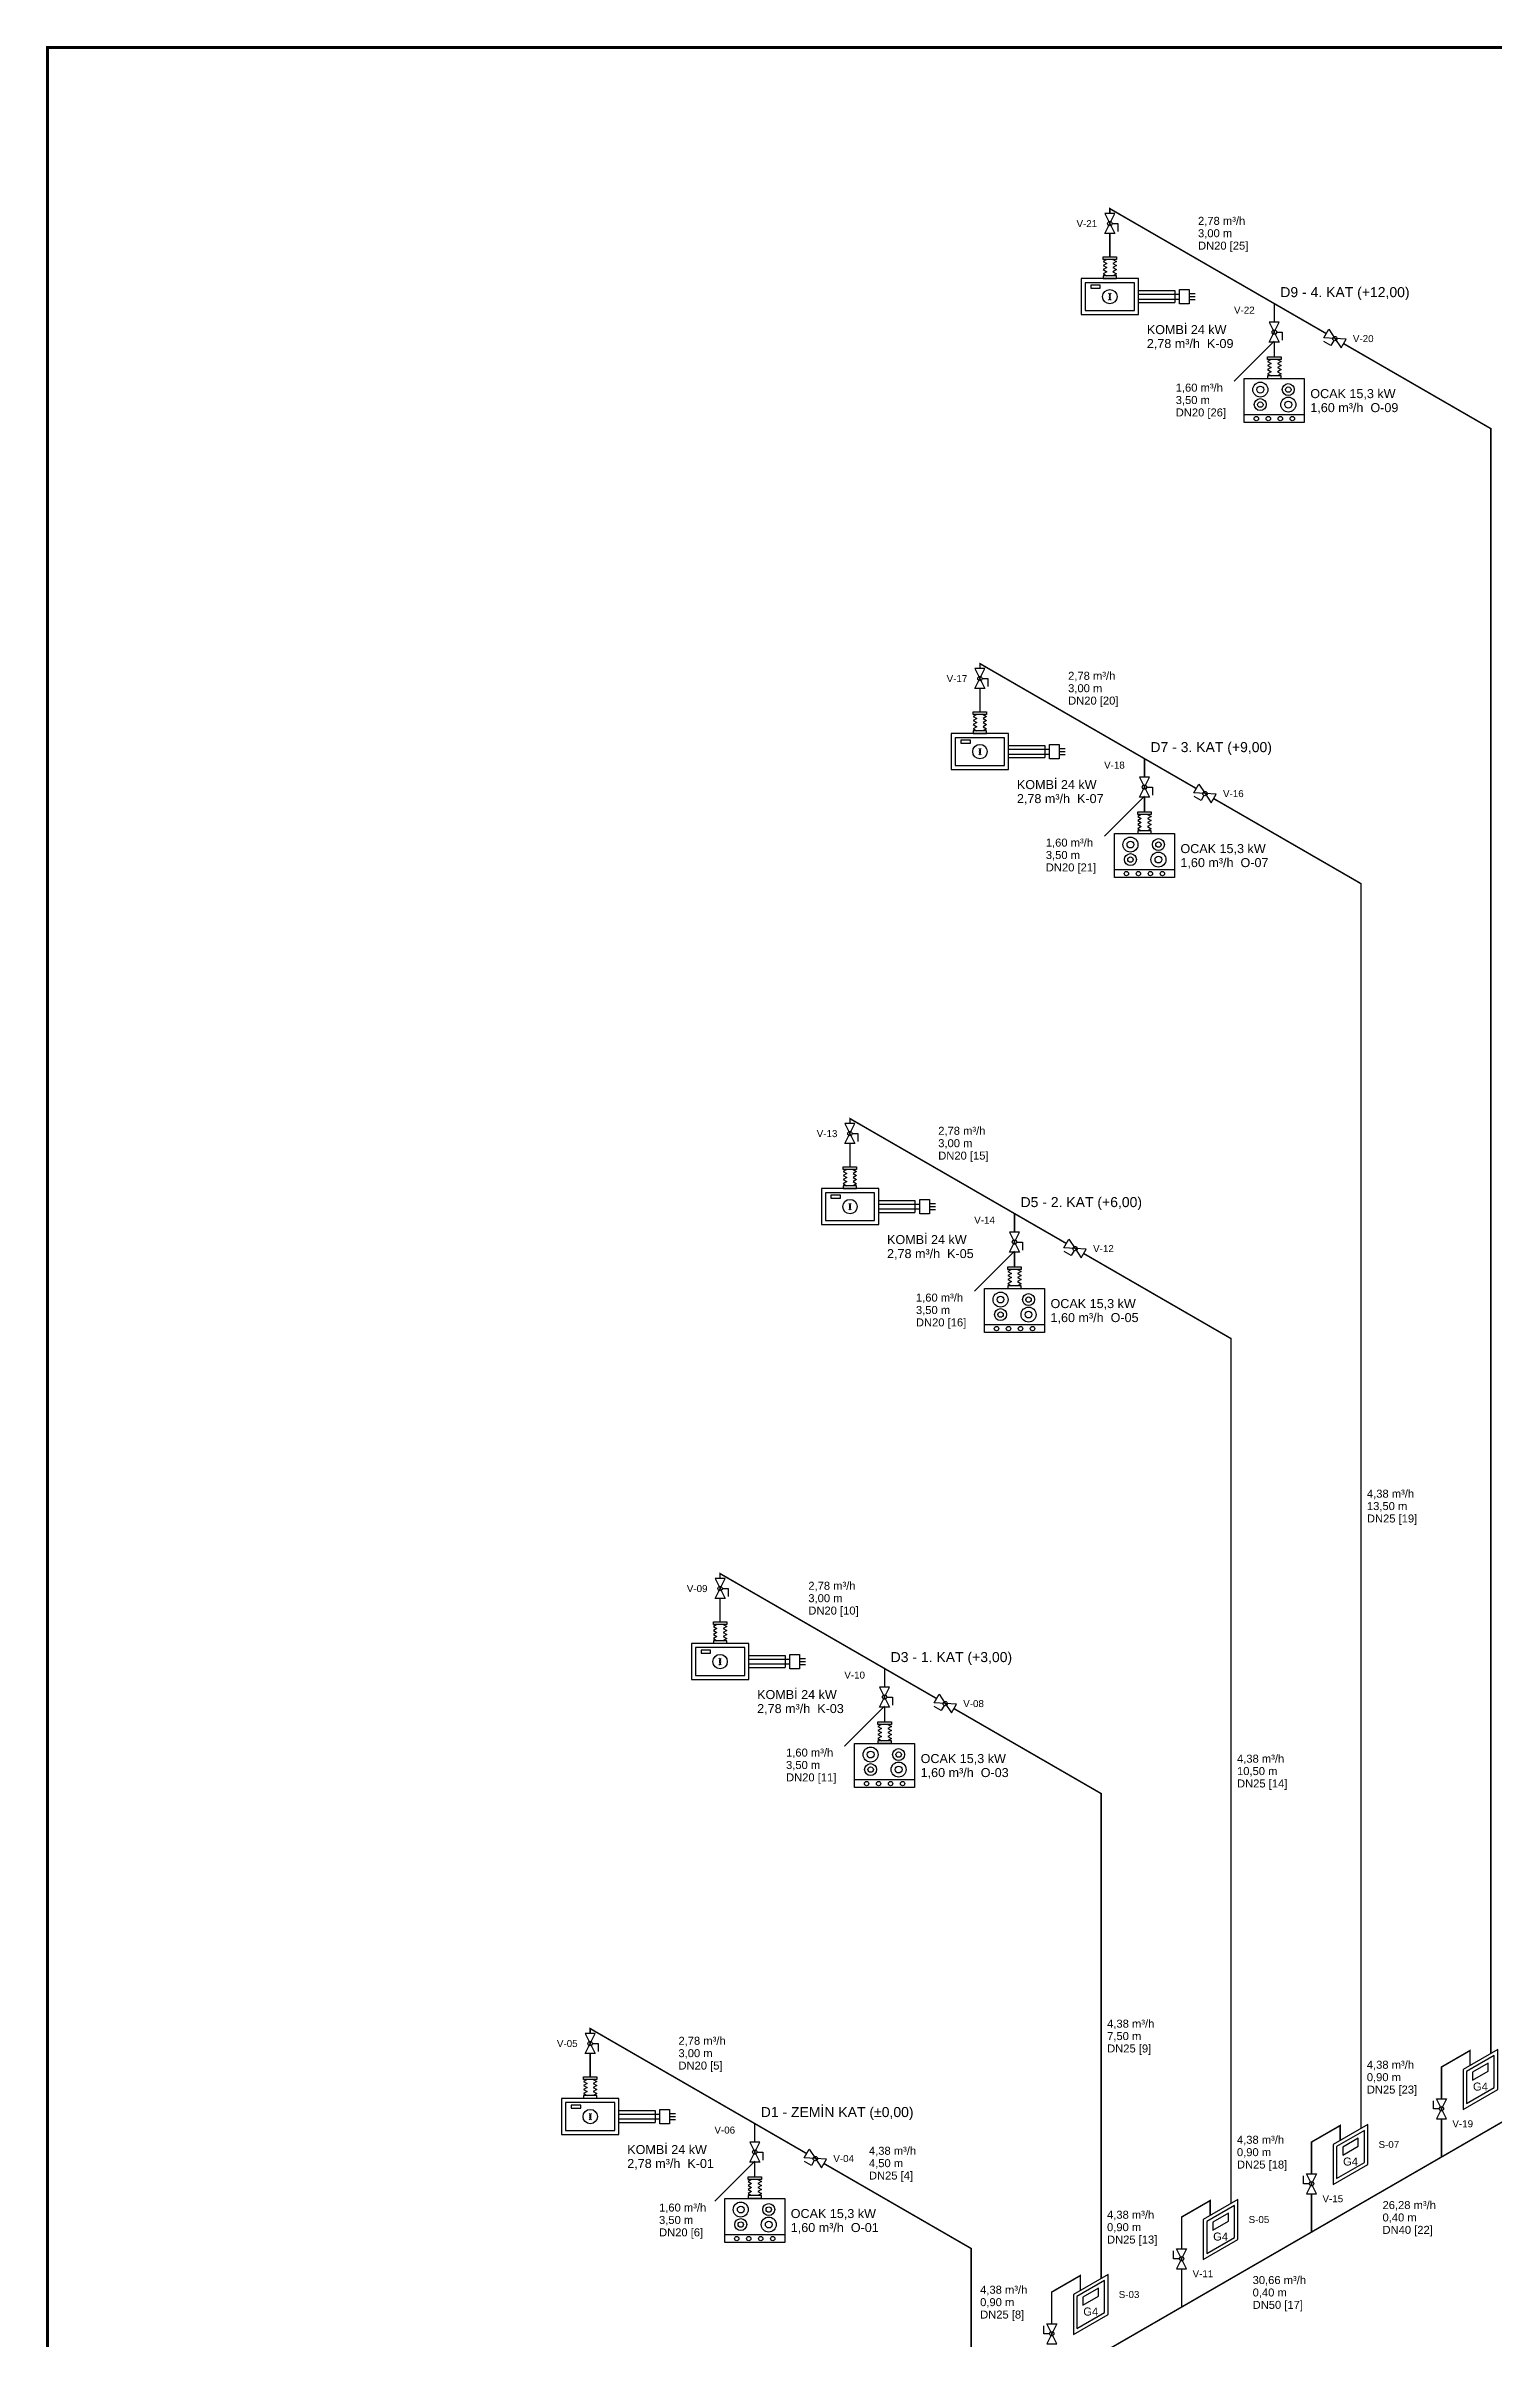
# Model space of a CAD drawing. Header units: centimetres. Extents: x -915 to 4395, y -955 to 2489.
# Drawn here: x -915 to 532, y 196 to 2489 of the extents above; entities that cross this region are included whole.
import ezdxf
from ezdxf.enums import TextEntityAlignment as Align

# ---------------------------------------------------------------- set-up
doc = ezdxf.new("R2010")
doc.units = ezdxf.units.CM
for name, color, linetype in [('ROTAS-DOGALGAZ-BORU', 2, 'Continuous'), ('ROTAS-DOGALGAZ-CAP', 3, 'Continuous'), ('ROTAS-DOGALGAZ-CIHAZ', 6, 'Continuous'), ('ROTAS-DOGALGAZ-NO', 30, 'Continuous'), ('ROTAS-DOGALGAZ-PAFTA', 7, 'Continuous'), ('ROTAS-DOGALGAZ-SAYAC', 4, 'Continuous'), ('ROTAS-DOGALGAZ-VANA', 1, 'Continuous'), ('ROTAS-DOGALGAZ-YAZI', 7, 'Continuous')]:
    doc.layers.add(name, color=color, linetype=linetype)
doc.styles.add('ROTAS', font='arial.ttf')

# ---------------------------------------------------------------- blocks, each defined once
blk = doc.blocks.new('ROTAS-DG-KURESEL-VANA')
for p, q in [((0, 2.2), (0, 8)), ((0, 8), (8, 8))]:
    blk.add_line(p, q)
for points in [[(-10, 5), (-10, -5), (0, 0)], [(10, 5), (10, -5), (0, 0)]]:
    blk.add_lwpolyline(points, close=True)
blk.add_circle((0, 0), 2.2)
at = {"style": 'ROTAS', "flags": 1}
blk.add_attdef('CAP', (-4, -1.5), '', height=3, dxfattribs=at)
blk = doc.blocks.new('ROTAS-DG-ESNEK')
for points in [[(-10.75, 6.7), (-8.1, 6.7), (-8.1, -6.7), (-10.75, -6.7)], [(10.75, 6.7), (8.1, 6.7), (8.1, -6.7), (10.75, -6.7)]]:
    blk.add_lwpolyline(points, close=True)
for points in [[(-8.1, 3.1), (-6.075, 6.7), (-4.05, 3.1), (-2.025, 6.7), (0, 3.1), (2.025, 6.7), (4.05, 3.1), (6.075, 6.7), (8.1, 3.1)], [(-8.1, -3.1), (-6.075, -6.7), (-4.05, -3.1), (-2.025, -6.7), (0, -3.1), (2.025, -6.7), (4.05, -3.1), (6.075, -6.7), (8.1, -3.1)]]:
    blk.add_lwpolyline(points)
at = {"style": 'ROTAS', "flags": 1}
blk.add_attdef('CAP', (-4, -1.5), '', height=3, dxfattribs=at)
blk = doc.blocks.new('ROTAS-DG-SAYAC')
for points in [[(-17.3, -10), (17.3, 10), (17.3, 50), (-17.3, 30)], [(-13.9, -4), (13.9, 12), (13.9, 44), (-13.9, 28)], [(-7.8, 19.5), (7.8, 28.5), (7.8, 36.5), (-7.8, 27.5)]]:
    blk.add_lwpolyline(points, close=True)
at = {"style": 'ROTAS'}
blk.add_attdef('TIP', text='', height=8, dxfattribs=at).set_placement((0, 13), align=Align.MIDDLE_CENTER)
blk = doc.blocks.new('ROTAS-DG-KOMBI')
for p, q in [((47.8, 20), (78, 20)), ((78, 20), (78, 10)), ((47.8, 17), (82, 17)), ((47.8, 13), (82, 13)), ((47.8, 10), (78, 10)), ((90, 17.5), (95, 17.5)), ((90, 15), (95, 15)), ((90, 12.5), (95, 12.5))]:
    blk.add_line(p, q)
for points in [[(0, 0), (47.8, 0), (47.8, 30), (0, 30)], [(3.4, 3.4), (44.4, 3.4), (44.4, 26.6), (3.4, 26.6)], [(8, 22), (16, 22), (16, 24.5), (8, 24.5)], [(82, 21), (90, 21), (90, 9), (82, 9)]]:
    blk.add_lwpolyline(points, close=True)
blk.add_circle((23.9, 15), 6)
for centre, start, end in [((21.4, 15), 300, 60), ((26.4, 15), 120, 240)]:
    blk.add_arc(centre, 3, start, end)
blk = doc.blocks.new('ROTAS-DG-OCAK')
blk.add_line((-30, -36), (30, -36))
blk.add_lwpolyline([(-30, 0), (30, 0), (30, -44), (-30, -44)], close=True)
for centre, radius in [((-14, -11), 7.5), ((-14, -26), 6), ((-14, -11), 3.38), ((14, -26), 7.5), ((14, -11), 6), ((14, -26), 3.38), ((14, -11), 2.7), ((-18, -40), 2.2), ((-14, -26), 2.7), ((-6, -40), 2.2), ((6, -40), 2.2), ((18, -40), 2.2)]:
    blk.add_circle(centre, radius)

msp = doc.modelspace()

# ---------------------------------------------------------------- linework, layer by layer
at = {"layer": 'ROTAS-DOGALGAZ-BORU', "const_width": 1.5}
for points in [[(313.5, 2231), (149, 2326), (149, 2321)], [(149, 2301), (149, 2278)], [(365.5, 2201), (313.5, 2231)], [(313.5, 2231), (313.5, 2212.5)], [(313.5, 2192.5), (313.5, 2178)], [(530, 481), (530, 2106), (382.8, 2191)], [(183.6, 1776), (19.1, 1871), (19.1, 1866)], [(19.1, 1846), (19.1, 1823)], [(235.6, 1746), (183.6, 1776)], [(183.6, 1776), (183.6, 1757.5)], [(183.6, 1737.5), (183.6, 1723)], [(400.1, 406), (400.1, 1651), (252.9, 1736)], [(53.7, 1321), (-110.9, 1416), (-110.9, 1411)], [(-110.9, 1391), (-110.9, 1368)], [(105.7, 1291), (53.7, 1321)], [(53.7, 1321), (53.7, 1302.5)], [(53.7, 1282.5), (53.7, 1268)], [(270.2, 331), (270.2, 1196), (123, 1281)], [(-76.2, 866), (-240.8, 961), (-240.8, 956)], [(-240.8, 936), (-240.8, 913)], [(-24.2, 836), (-76.2, 866)], [(-76.2, 866), (-76.2, 847.5)], [(-76.2, 827.5), (-76.2, 813)], [(140.3, 256), (140.3, 741), (-6.9, 826)], [(-206.1, 411), (-370.7, 506), (-370.7, 501)], [(-370.7, 481), (-370.7, 458)], [(480.6, 435.8), (480.6, 467.5), (509.2, 484), (509.2, 469)], [(480.6, 377.5), (610.5, 452.5)], [(480.6, 377.5), (480.6, 415.8)], [(-154.2, 381), (-206.1, 411)], [(-206.1, 411), (-206.1, 392.5)], [(350.7, 360.8), (350.7, 392.5), (379.3, 409), (379.3, 394)], [(-206.1, 372.5), (-206.1, 358)], [(10.4, 181), (10.4, 286), (-136.8, 371)], [(350.7, 302.5), (480.6, 377.5)], [(220.8, 285.8), (220.8, 317.5), (249.4, 334), (249.4, 319)], [(350.7, 302.5), (350.7, 340.8)], [(220.8, 227.5), (350.7, 302.5)], [(90.9, 210.8), (90.9, 242.5), (119.5, 259), (119.5, 244)], [(220.8, 227.5), (220.8, 265.8)], [(90.9, 152.5), (220.8, 227.5)]]:
    msp.add_lwpolyline(points, dxfattribs=at)

# ---------------------------------------------------------------- block references
at = {"layer": 'ROTAS-DOGALGAZ-CIHAZ', "xscale": 1.2, "yscale": 1.2}
for p in [(120.3, 2220), (-9.6, 1765), (-139.5, 1310), (-269.4, 855), (-399.3, 400)]:
    msp.add_blockref('ROTAS-DG-KOMBI', p, dxfattribs=at)
at = {"layer": 'ROTAS-DOGALGAZ-CIHAZ'}
for p in [(313.5, 2156), (183.6, 1701), (53.7, 1246), (-76.2, 791), (-206.1, 336)]:
    msp.add_blockref('ROTAS-DG-OCAK', p, dxfattribs=at)
at = {"layer": 'ROTAS-DOGALGAZ-SAYAC'}
for p in [(519.6, 435), (389.7, 360), (259.8, 285), (129.9, 210)]:
    msp.add_blockref('ROTAS-DG-SAYAC', p, dxfattribs=at).add_auto_attribs({'TIP': 'G4'})
at = {"layer": 'ROTAS-DOGALGAZ-VANA'}
for name, p, rotation in [('ROTAS-DG-KURESEL-VANA', (149, 2311), -90), ('ROTAS-DG-ESNEK', (149, 2267), -90), ('ROTAS-DG-KURESEL-VANA', (313.5, 2202.5), -90), ('ROTAS-DG-KURESEL-VANA', (374.1, 2196), 150), ('ROTAS-DG-ESNEK', (313.5, 2167), -90), ('ROTAS-DG-KURESEL-VANA', (19.1, 1856), -90), ('ROTAS-DG-ESNEK', (19.1, 1812), -90), ('ROTAS-DG-KURESEL-VANA', (183.6, 1747.5), -90), ('ROTAS-DG-KURESEL-VANA', (244.2, 1741), 150), ('ROTAS-DG-ESNEK', (183.6, 1712), -90), ('ROTAS-DG-KURESEL-VANA', (-110.9, 1401), -90), ('ROTAS-DG-ESNEK', (-110.9, 1357), -90), ('ROTAS-DG-KURESEL-VANA', (53.7, 1292.5), -90), ('ROTAS-DG-KURESEL-VANA', (114.3, 1286), 150), ('ROTAS-DG-ESNEK', (53.7, 1257), -90), ('ROTAS-DG-KURESEL-VANA', (-240.8, 946), -90), ('ROTAS-DG-ESNEK', (-240.8, 902), -90), ('ROTAS-DG-KURESEL-VANA', (-76.2, 837.5), -90), ('ROTAS-DG-KURESEL-VANA', (-15.6, 831), 150), ('ROTAS-DG-ESNEK', (-76.2, 802), -90), ('ROTAS-DG-KURESEL-VANA', (-370.7, 491), -90), ('ROTAS-DG-ESNEK', (-370.7, 447), -90), ('ROTAS-DG-KURESEL-VANA', (480.6, 425.8), 90), ('ROTAS-DG-KURESEL-VANA', (-206.1, 382.5), -90), ('ROTAS-DG-KURESEL-VANA', (-145.5, 376), 150), ('ROTAS-DG-ESNEK', (-206.1, 347), -90), ('ROTAS-DG-KURESEL-VANA', (350.7, 350.8), 90), ('ROTAS-DG-KURESEL-VANA', (220.8, 275.8), 90), ('ROTAS-DG-KURESEL-VANA', (90.9, 200.8), 90)]:
    msp.add_blockref(name, p, dxfattribs=dict(at, rotation=rotation))

# ---------------------------------------------------------------- next in the draw order: wipeouts: each hides what was drawn before it
for points in [[(113.7, 2317), (140, 2317), (140, 2305), (113.7, 2305)], [(235.2, 2320.3), (295.9, 2320.3), (295.9, 2282.5), (235.2, 2282.5)], [(317.5, 2250), (464.5, 2250), (464.5, 2235), (317.5, 2235)], [(184, 2212), (284.5, 2212), (284.5, 2184.1), (184, 2184.1)], [(390.1, 2202), (416.4, 2202), (416.4, 2190), (390.1, 2190)], [(212.9, 2153.5), (273.5, 2153.5), (273.5, 2115.7), (212.9, 2115.7)], [(347.5, 2148), (449.6, 2148), (449.6, 2120), (347.5, 2120)], [(-16.2, 1862), (10.1, 1862), (10.1, 1850), (-16.2, 1850)], [(105.3, 1865.3), (166, 1865.3), (166, 1827.5), (105.3, 1827.5)], [(187.6, 1795), (325.9, 1795), (325.9, 1780), (187.6, 1780)], [(54.1, 1757), (154.6, 1757), (154.6, 1729), (54.1, 1729)], [(260.2, 1747), (286.5, 1747), (286.5, 1735), (260.2, 1735)], [(83, 1698.5), (143.6, 1698.5), (143.6, 1660.7), (83, 1660.7)], [(217.6, 1693), (319.7, 1693), (319.7, 1665), (217.6, 1665)], [(-146.1, 1407), (-119.9, 1407), (-119.9, 1395), (-146.1, 1395)], [(-24.6, 1410.3), (36.1, 1410.3), (36.1, 1372.5), (-24.6, 1372.5)], [(57.7, 1340), (196, 1340), (196, 1325), (57.7, 1325)], [(-75.8, 1302), (24.7, 1302), (24.7, 1274), (-75.8, 1274)], [(130.3, 1292), (156.6, 1292), (156.6, 1280), (130.3, 1280)], [(-46.9, 1243.5), (13.7, 1243.5), (13.7, 1205.7), (-46.9, 1205.7)], [(87.7, 1238), (189.8, 1238), (189.8, 1210), (87.7, 1210)], [(404.1, 1047.4), (464.7, 1047.4), (464.7, 1009.6), (404.1, 1009.6)], [(-276, 952), (-249.8, 952), (-249.8, 940), (-276, 940)], [(-154.5, 955.3), (-93.8, 955.3), (-93.8, 917.5), (-154.5, 917.5)], [(-72.2, 885), (66.1, 885), (66.1, 870), (-72.2, 870)], [(-205.7, 847), (-105.2, 847), (-105.2, 819), (-205.7, 819)], [(0.4, 837), (26.7, 837), (26.7, 825), (0.4, 825)], [(-176.8, 788.5), (-116.2, 788.5), (-116.2, 750.7), (-176.8, 750.7)], [(-42.2, 783), (59.9, 783), (59.9, 755), (-42.2, 755)], [(274.2, 782.4), (334.8, 782.4), (334.8, 744.6), (274.2, 744.6)], [(144.3, 517.4), (202, 517.4), (202, 479.6), (144.3, 479.6)], [(-405.9, 497), (-379.7, 497), (-379.7, 485), (-405.9, 485)], [(-284.4, 500.3), (-226.7, 500.3), (-226.7, 462.5), (-284.4, 462.5)], [(404, 476.3), (464.6, 476.3), (464.6, 438.5), (404, 438.5)], [(-202.1, 430), (-32.7, 430), (-32.7, 415), (-202.1, 415)], [(489.6, 416.8), (515.9, 416.8), (515.9, 404.8), (489.6, 404.8)], [(-335.6, 392), (-235.1, 392), (-235.1, 364.1), (-335.6, 364.1)], [(-93.9, 390.3), (-36.2, 390.3), (-36.2, 352.5), (-93.9, 352.5)], [(274.1, 401.3), (334.7, 401.3), (334.7, 363.5), (274.1, 363.5)], [(415.7, 396), (441.5, 396), (441.5, 384), (415.7, 384)], [(-303.8, 333.5), (-246.1, 333.5), (-246.1, 295.7), (-303.8, 295.7)], [(-172.1, 328), (-70, 328), (-70, 300), (-172.1, 300)], [(144.2, 326.3), (204.8, 326.3), (204.8, 288.5), (144.2, 288.5)], [(285.8, 321), (311.6, 321), (311.6, 309), (285.8, 309)], [(359.7, 341.8), (386, 341.8), (386, 329.8), (359.7, 329.8)], [(419.7, 336), (484.3, 336), (484.3, 298.2), (419.7, 298.2)], [(229.8, 266.8), (256.1, 266.8), (256.1, 254.8), (229.8, 254.8)], [(289.8, 261), (354.4, 261), (354.4, 223.2), (289.8, 223.2)], [(17.3, 251.3), (74.9, 251.3), (74.9, 213.5), (17.3, 213.5)], [(155.9, 246), (181.7, 246), (181.7, 234), (155.9, 234)]]:
    msp.add_wipeout(points)

# ---------------------------------------------------------------- next in the draw order: linework, layer by layer
at = {"layer": 'ROTAS-DOGALGAZ-CAP'}
for p, q in [((273.5, 2153.5), (313.5, 2193.5)), ((143.6, 1698.5), (183.6, 1738.5)), ((13.7, 1243.5), (53.7, 1283.5)), ((-116.2, 788.5), (-76.2, 828.5)), ((-246.1, 333.5), (-206.1, 373.5))]:
    msp.add_line(p, q, dxfattribs=at)

# ---------------------------------------------------------------- next in the draw order: texts
at = {"layer": 'ROTAS-DOGALGAZ-CAP', "style": 'ROTAS'}
for s, p in [('2,78 m³/h', (237.2, 2313.8)), ('3,00 m', (237.2, 2301.4)), ('DN20 [25]', (237.2, 2289)), ('3,50 m', (214.9, 2134.6)), ('1,60 m³/h', (214.9, 2147)), ('DN20 [26]', (214.9, 2122.2)), ('2,78 m³/h', (107.3, 1858.8)), ('3,00 m', (107.3, 1846.4)), ('DN20 [20]', (107.3, 1834)), ('1,60 m³/h', (85, 1692)), ('3,50 m', (85, 1679.6)), ('DN20 [21]', (85, 1667.2)), ('2,78 m³/h', (-22.6, 1403.8)), ('3,00 m', (-22.6, 1391.4)), ('DN20 [15]', (-22.6, 1379)), ('1,60 m³/h', (-44.9, 1237)), ('3,50 m', (-44.9, 1224.6)), ('DN20 [16]', (-44.9, 1212.2)), ('4,38 m³/h', (406.1, 1040.9)), ('13,50 m', (406.1, 1028.5)), ('DN25 [19]', (406.1, 1016.1)), ('3,00 m', (-152.5, 936.4)), ('2,78 m³/h', (-152.5, 948.8)), ('DN20 [10]', (-152.5, 924)), ('1,60 m³/h', (-174.8, 782)), ('4,38 m³/h', (276.2, 775.9)), ('3,50 m', (-174.8, 769.6)), ('DN20 [11]', (-174.8, 757.2)), ('10,50 m', (276.2, 763.5)), ('DN25 [14]', (276.2, 751.1)), ('4,38 m³/h', (146.3, 510.9)), ('3,00 m', (-282.4, 481.4)), ('2,78 m³/h', (-282.4, 493.8)), ('7,50 m', (146.3, 498.5)), ('DN25 [9]', (146.3, 486.1)), ('DN20 [5]', (-282.4, 469)), ('4,38 m³/h', (406, 469.8)), ('0,90 m', (406, 457.4)), ('DN25 [23]', (406, 445)), ('4,38 m³/h', (276.1, 394.8)), ('4,38 m³/h', (-91.9, 383.8)), ('4,50 m', (-91.9, 371.4)), ('0,90 m', (276.1, 382.4)), ('DN25 [18]', (276.1, 370)), ('DN25 [4]', (-91.9, 359)), ('1,60 m³/h', (-301.8, 327)), ('4,38 m³/h', (146.2, 319.8)), ('0,40 m', (421.7, 317.1)), ('26,28 m³/h', (421.7, 329.5)), ('3,50 m', (-301.8, 314.6)), ('DN20 [6]', (-301.8, 302.2)), ('0,90 m', (146.2, 307.4)), ('DN25 [13]', (146.2, 295)), ('DN40 [22]', (421.7, 304.7)), ('30,66 m³/h', (291.8, 254.5)), ('4,38 m³/h', (19.3, 244.8)), ('0,90 m', (19.3, 232.4)), ('0,40 m', (291.8, 242.1)), ('DN50 [17]', (291.8, 229.7)), ('DN25 [8]', (19.3, 220))]:
    msp.add_text(s, height=8, dxfattribs=at).set_placement(p, align=Align.MIDDLE_LEFT)
at = {"layer": 'ROTAS-DOGALGAZ-CIHAZ', "style": 'ROTAS'}
for s, p in [('KOMBİ 24 kW', (186, 2205)), ('2,78 m³/h  K-09', (186, 2191.1)), ('OCAK 15,3 kW', (349.5, 2141)), ('1,60 m³/h  O-09', (349.5, 2127)), ('KOMBİ 24 kW', (56.1, 1750)), ('2,78 m³/h  K-07', (56.1, 1736)), ('OCAK 15,3 kW', (219.6, 1686)), ('1,60 m³/h  O-07', (219.6, 1672)), ('2,78 m³/h  K-05', (-73.8, 1281)), ('KOMBİ 24 kW', (-73.8, 1295)), ('OCAK 15,3 kW', (89.7, 1231)), ('1,60 m³/h  O-05', (89.7, 1217)), ('2,78 m³/h  K-03', (-203.7, 826)), ('KOMBİ 24 kW', (-203.7, 840)), ('OCAK 15,3 kW', (-40.2, 776)), ('1,60 m³/h  O-03', (-40.2, 762)), ('KOMBİ 24 kW', (-333.6, 385)), ('2,78 m³/h  K-01', (-333.6, 371.1)), ('OCAK 15,3 kW', (-170.1, 321)), ('1,60 m³/h  O-01', (-170.1, 307))]:
    msp.add_text(s, height=9, dxfattribs=at).set_placement(p, align=Align.MIDDLE_LEFT)
at = {"layer": 'ROTAS-DOGALGAZ-NO', "style": 'ROTAS'}
for s, p in [('V-21', (115.7, 2311)), ('V-20', (392.1, 2196)), ('V-17', (-14.2, 1856)), ('V-16', (262.2, 1741)), ('V-13', (-144.1, 1401)), ('V-12', (132.3, 1286)), ('V-09', (-274, 946)), ('V-08', (2.4, 831)), ('V-05', (-403.9, 491)), ('V-19', (491.6, 410.8)), ('S-07', (417.7, 390)), ('V-15', (361.7, 335.8)), ('S-05', (287.8, 315)), ('V-11', (231.8, 260.8)), ('S-03', (157.9, 240))]:
    msp.add_text(s, height=7, dxfattribs=at).set_placement(p, align=Align.MIDDLE_LEFT)
at = {"layer": 'ROTAS-DOGALGAZ-YAZI', "style": 'ROTAS'}
for s, p in [('D9 - 4. KAT (+12,00)', (319.5, 2242.5)), ('D7 - 3. KAT (+9,00)', (189.6, 1787.5)), ('D5 - 2. KAT (+6,00)', (59.7, 1332.5)), ('D3 - 1. KAT (+3,00)', (-70.2, 877.5)), ('D1 - ZEMİN KAT (±0,00)', (-200.1, 422.5))]:
    msp.add_text(s, height=10, dxfattribs=at).set_placement(p, align=Align.MIDDLE_LEFT)

# ---------------------------------------------------------------- next in the draw order: wipeouts: each hides what was drawn before it
msp.add_wipeout([(-129.5, 382), (-103.2, 382), (-103.2, 370), (-129.5, 370)])

# ---------------------------------------------------------------- next in the draw order: texts
at = {"layer": 'ROTAS-DOGALGAZ-NO', "style": 'ROTAS'}
msp.add_text('V-04', height=7, dxfattribs=at).set_placement((-127.5, 376), align=Align.MIDDLE_LEFT)

# ---------------------------------------------------------------- next in the draw order: wipeouts: each hides what was drawn before it
for points in [[(271.2, 2230.5), (297.5, 2230.5), (297.5, 2218.5), (271.2, 2218.5)], [(141.3, 1775.5), (167.6, 1775.5), (167.6, 1763.5), (141.3, 1763.5)], [(11.4, 1320.5), (37.7, 1320.5), (37.7, 1308.5), (11.4, 1308.5)], [(-118.5, 865.5), (-92.2, 865.5), (-92.2, 853.5), (-118.5, 853.5)], [(-248.4, 410.5), (-222.1, 410.5), (-222.1, 398.5), (-248.4, 398.5)]]:
    msp.add_wipeout(points)

# ---------------------------------------------------------------- next in the draw order: linework, layer by layer
at = {"layer": 'ROTAS-DOGALGAZ-PAFTA', "const_width": 3}
msp.add_lwpolyline([(-913.5, -953.7), (4393.7, -953.7), (4393.7, 2487.3), (-913.5, 2487.3)], close=True, dxfattribs=at)

# ---------------------------------------------------------------- next in the draw order: texts
at = {"layer": 'ROTAS-DOGALGAZ-NO', "style": 'ROTAS'}
for s, p in [('V-22', (273.2, 2224.5)), ('V-18', (143.3, 1769.5)), ('V-14', (13.4, 1314.5)), ('V-10', (-116.5, 859.5)), ('V-06', (-246.4, 404.5))]:
    msp.add_text(s, height=7, dxfattribs=at).set_placement(p, align=Align.MIDDLE_LEFT)

doc.saveas('drawing.dxf')
